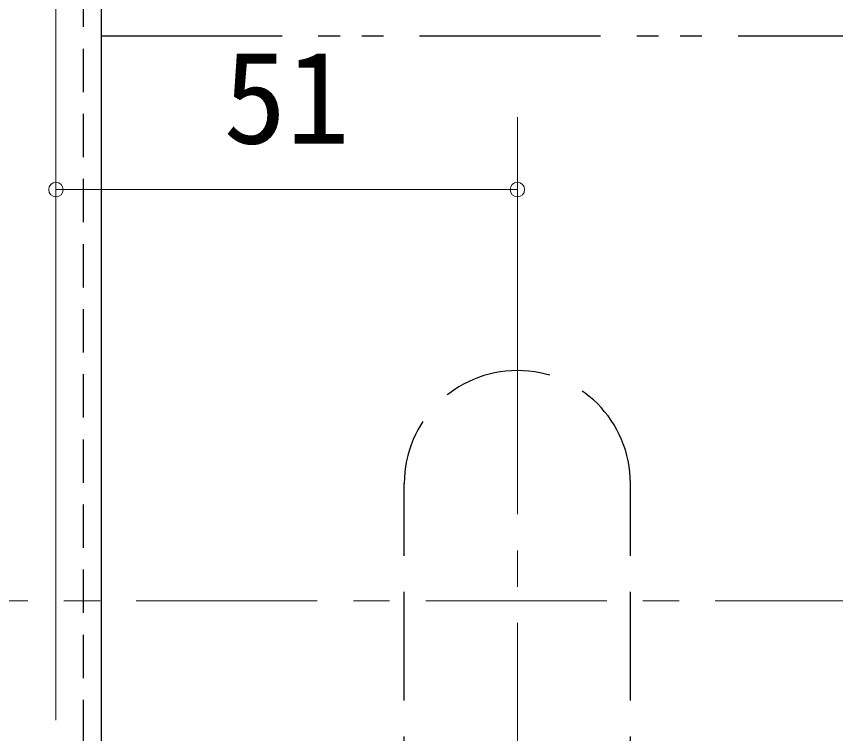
# Model space of a CAD drawing. Units: millimetres at full size; details may follow other scales. Extents: x -800 to 800, y -560 to 560.
# Drawn here: x -672.2 to -581.6, y -233.7 to -154.4 of the extents above; entities that cross this region are included whole.
import ezdxf
from ezdxf.enums import TextEntityAlignment as Align

# ---------------------------------------------------------------- set-up
doc = ezdxf.new("R2010")
doc.units = ezdxf.units.MM
doc.header["$LTSCALE"] = 4
doc.header["$PDMODE"] = 32
doc.header["$PDSIZE"] = 1.6
for name, pattern in [('CHAIN1', [8, 5, -1, 1, -1]), ('DASHED1', [1.8, 1.2, -0.6]), ('DASHED3', [4, 3, -1]), ('DOUBLE_CHAIN1', [8.8, 5, -1, 0.6, -0.6, 0.6, -1])]:
    doc.linetypes.add(name, pattern=pattern)
doc.layers.add('2-0', color=4, linetype='Continuous', lineweight=9)
doc.styles.add('ＭＳ ゴシック', font='')
doc.styles.get('ＭＳ ゴシック').set_extended_font_data('MS Gothic')

msp = doc.modelspace()

# ---------------------------------------------------------------- linework, layer by layer
at = {"layer": '2-0'}
for p, q in [((-667.797, -101.011), (-667.797, -173.516)), ((-667.797, -165.516), (-667.797, -232.181)), ((-616.793, -165.516), (-616.793, -189.427)), ((-667.797, -173.516), (-616.793, -173.516))]:
    msp.add_line(p, q, dxfattribs=at)
at = {"layer": '2-0', "color": 7, "lineweight": 25}
msp.add_line((-662.796, -135.508), (-662.796, -239.513), dxfattribs=at)
at = {"layer": '2-0', "color": 7, "linetype": 'DOUBLE_CHAIN1', "lineweight": 25}
msp.add_line((-662.796, -156.509), (-510.924, -156.509), dxfattribs=at)
at = {"layer": '2-0', "linetype": 'CHAIN1'}
for p, q in [((-616.793, -173.516), (-616.793, -189.427)), ((-616.793, -189.427), (-616.793, -335.039)), ((-510.924, -219.01), (-703.796, -219.01))]:
    msp.add_line(p, q, dxfattribs=at)
at = {"layer": '2-0', "color": 7, "linetype": 'DASHED3', "lineweight": 25}
for p, q in [((-629.293, -246.009), (-629.293, -206.027)), ((-604.293, -246.009), (-604.293, -206.027))]:
    msp.add_line(p, q, dxfattribs=at)
at = {"layer": '2-0', "color": 7, "linetype": 'DASHED1', "lineweight": 25}
msp.add_lwpolyline([(-666.118, -135.014), (-664.796, -136.336), (-664.796, -237.513)], dxfattribs=at)
at = {"layer": '2-0', "color": 7, "linetype": 'DASHED3', "lineweight": 25}
msp.add_arc((-616.793, -206.027), 12.5, 0, 180, dxfattribs=at)
at = {"layer": '2-0'}
for p in [(-667.797, -173.516), (-616.793, -173.516)]:
    msp.add_point(p, dxfattribs=at)

# ---------------------------------------------------------------- texts
at = {"layer": '2-0', "color": 7, "style": 'ＭＳ ゴシック'}
msp.add_text('51', height=10.26, dxfattribs=at).set_placement((-649.295, -171.516), align=Align.BOTTOM_LEFT)

doc.saveas('drawing.dxf')
